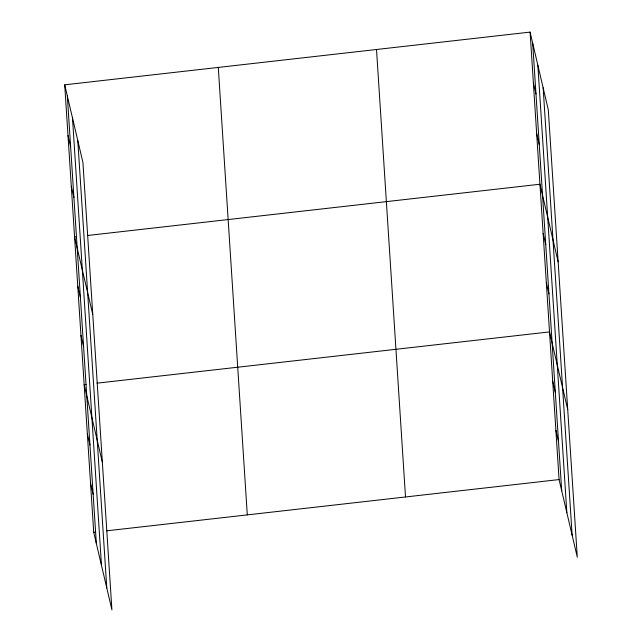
<?xml version="1.0" encoding="UTF-8"?>
<svg xmlns="http://www.w3.org/2000/svg" width="642" height="642" viewBox="0 0 642 642"><rect width="100%" height="100%" fill="white"/><g stroke="black" fill="none" stroke-linecap="round" stroke-linejoin="round"><path stroke-width="0.96" d="M64.714 84.816L82.922 162.426L111.917 609.9L93.716 532.29L64.714 84.816L530.083 32.1L548.284 109.71L577.286 557.184L559.078 479.574L530.083 32.1M76.542 236.729L74.576 236.954L92.777 314.564M87.376 235.51L539.938 184.238L558.147 261.848M86.116 384.397L84.15 384.622L102.351 462.232M96.942 383.17L549.512 331.906L567.713 409.516M93.716 532.29L95.682 532.066M106.516 530.838L559.078 479.574M533.366 82.81L535.99 93.997M536.656 133.528L539.28 144.715M543.132 233.463L545.756 244.65M546.318 282.689L548.942 293.867M552.698 381.131L555.322 392.318M555.892 430.357L558.516 441.536M68.004 135.526L70.628 146.713M71.286 186.244L73.91 197.423M77.77 286.18L80.386 297.358M80.956 335.405L83.58 346.584M87.336 433.848L89.96 445.026M90.53 483.065L93.146 494.252M543.14 87.785L572.142 535.268M537.844 65.203L566.846 512.677M532.699 43.287L561.702 490.761M376.509 49.498L405.511 496.972M218.288 67.418L247.29 514.892M77.778 140.502L106.781 587.976M72.482 117.919L101.484 565.393M67.338 95.995L96.34 543.477"/></g></svg>
